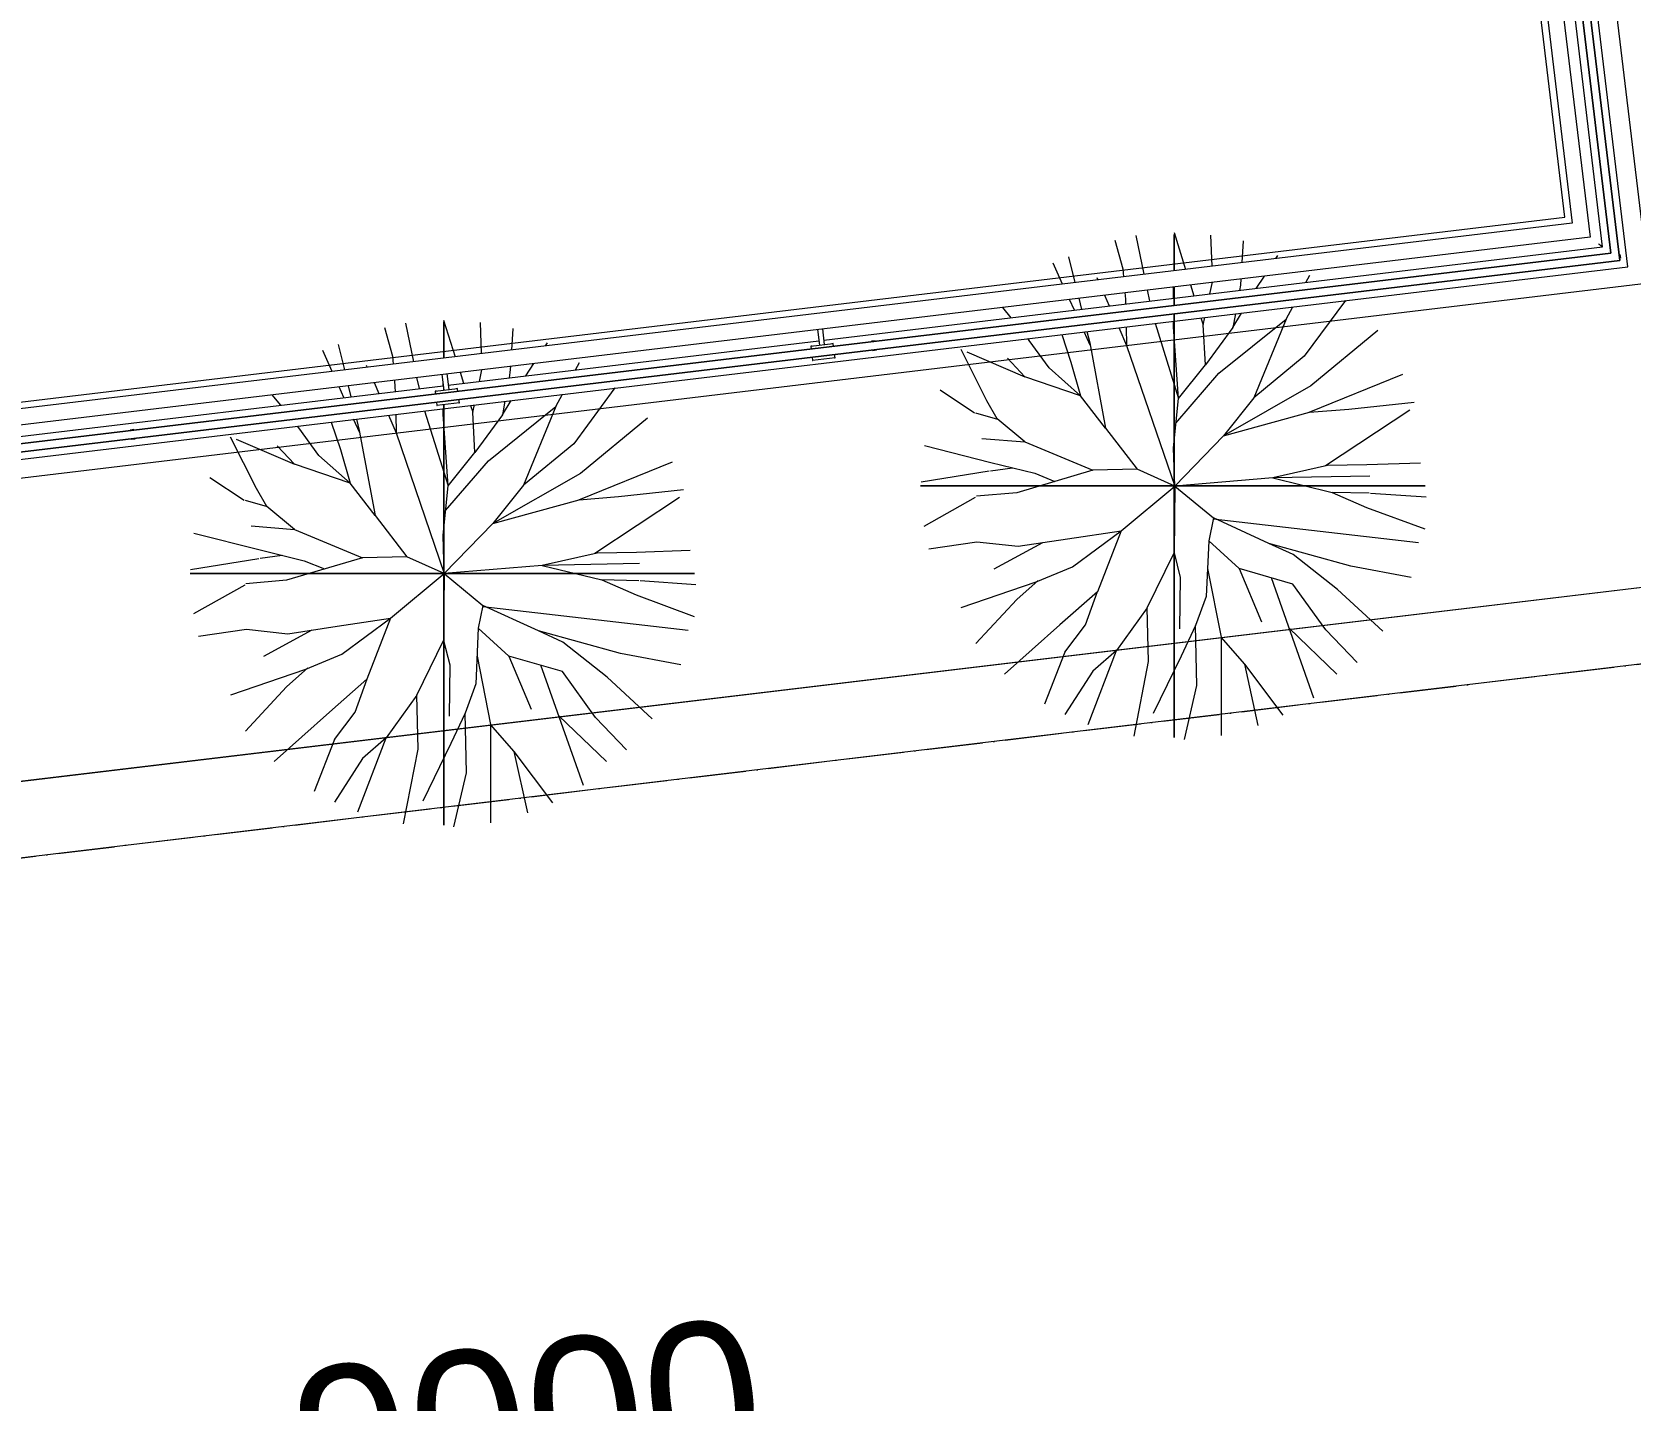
# Model space of a CAD drawing. Header units: millimetres. Extents: x -20215 to 101892, y -17414 to 45470.
# Drawn here: x 54244 to 58468, y 14973 to 18591 of the extents above; entities that cross this region are included whole.
import ezdxf

# ---------------------------------------------------------------- set-up
doc = ezdxf.new("R2010")
doc.units = ezdxf.units.MM
doc.linetypes.add('Grid Line', pattern=[4.2, 3, -0.6, 0, -0.6])
for name, color, linetype, lineweight in [('DIM', 1, 'Continuous', 5), ('G-IMPT', 8, 'Continuous', 5), ('L-SITE', 91, 'Continuous', 5), ('NET THAY 1', 41, 'Continuous', 5), ('NET THAY 2', 55, 'Continuous', 5), ('NET-THAY', 2, 'Continuous', 9), ('TRUC', 225, 'Continuous', 5)]:
    doc.layers.add(name, color=color, linetype=linetype, lineweight=lineweight)
doc.styles.add('TA1', font='arial_0.ttf')
doc.dimstyles.new('D_200_KTx2', dxfattribs={"dimtxt": 400, "dimasz": 300, "dimexe": 300, "dimexo": 300, "dimgap": 160, "dimtad": 1, "dimdec": 0, "dimzin": 9, "dimtxsty": 'TA1', "dimblk": 'ARCHTICK', "dimcen": 1, "dimdle": 300, "dimclrd": 256, "dimclre": 256, "dimclrt": 7, "dimadec": 0, "dimazin": 0, "dimtfac": 1, "dimtdec": 0, "dimtix": 1, "dimtmove": 1, "dimatfit": 3, "dimldrblk": 'ARCHTICK', "dimfxl": 0, "dimtolj": 1, "dimtzin": 0, "dimlwd": -1, "dimlwe": -1, "dimarcsym": 0})

# ---------------------------------------------------------------- blocks, each defined once
blk = doc.blocks.new('Railing - NBS_RailInfillPnl_Post-1597031-MẶT BẰNG TẦNG 4')
at = {"layer": 'NET THAY 2'}
blk.add_line((13, 5), (13, -5), dxfattribs=at)
blk = doc.blocks.new('Railing - NBS_RailInfillPnl_Post-1648199-MẶT BẰNG TẦNG 4')
at = {"layer": 'NET THAY 2'}
for p, q in [((-13, -5), (-13, 5)), ((13, 5), (13, -5))]:
    blk.add_line(p, q, dxfattribs=at)
blk = doc.blocks.new('Railing - Railing-1506754-MẶT BẰNG TẦNG 4')
at = {"layer": 'NET THAY 1'}
for p, q in [((58462.4, 17969.9), (57738.7, 24009.6)), ((58395.7, 18022.3), (57917.9, 22010)), ((56337.5, 17775.7), (58395.7, 18022.3)), ((41000.5, 15877.7), (58462.4, 17969.9)), ((55344.6, 17656.8), (56324.3, 17774.1)), ((48394.4, 16824), (55331.4, 17655.2))]:
    blk.add_line(p, q, dxfattribs=at)
blk.add_open_spline([(58384.5, 18031), (58385.5, 18030.3), (58387, 18029.1), (58388.8, 18027.7), (58389.9, 18026.8), (58390.7, 18026.2), (58391.5, 18025.6), (58392.3, 18025), (58392.9, 18024.5), (58393.5, 18024), (58394.2, 18023.4), (58394.9, 18022.9), (58395.5, 18022.4), (58395.7, 18022.3), (58395.7, 18022.3)], degree=3, knots=[0, 0, 0, 0, 0.166667, 0.25, 0.333333, 0.375, 0.416667, 0.5, 0.541667, 0.583333, 0.666667, 0.75, 0.833333, 1, 1, 1, 1], dxfattribs=at)
for name, p, rotation in [('Railing - NBS_RailInfillPnl_Post-1597031-MẶT BẰNG TẦNG 4', (58429, 17996.1), 6.832148128772059), ('Railing - NBS_RailInfillPnl_Post-1648199-MẶT BẰNG TẦNG 4', (56469.6, 17761.3), 276.832148128772), ('Railing - NBS_RailInfillPnl_Post-1648199-MẶT BẰNG TẦNG 4', (54510.2, 17526.6), 276.832148128772)]:
    blk.add_blockref(name, p, dxfattribs=dict(rotation=rotation))
blk = doc.blocks.new('Top Rail Type - Top Rail_Internal_-1506755-MẶT BẰNG TẦNG 4')
at = {"layer": 'NET THAY 1'}
for p, q in [((58417.1, 18005.5), (57698.3, 24004.8)), ((58441, 17986.7), (57719.6, 24007.4)), ((41000.5, 15918.8), (58417.1, 18005.5)), ((41000.5, 15897.1), (58441, 17986.7))]:
    blk.add_line(p, q, dxfattribs=at)
blk = doc.blocks.new('Top Rail Type - Top Rail_Internal_-V6-MẶT BẰNG TẦNG 4')
at = {"layer": 'NET THAY 1'}
for p, q in [((57698.3, 24004.8), (58417.1, 18005.5)), ((57719.6, 24007.4), (58441, 17986.7)), ((58417.1, 18005.5), (41000.5, 15918.8)), ((58441, 17986.7), (41000.5, 15897.1))]:
    blk.add_line(p, q, dxfattribs=at)
blk = doc.blocks.new('Handrail Type - Handrail_Internal_-V7-MẶT BẰNG TẦNG 4')
at = {"layer": 'NET THAY 1'}
for p, q in [((57607.3, 23993.9), (58315.2, 18085.6)), ((57649.4, 23998.9), (58362.3, 18048.5)), ((58315.2, 18085.6), (41000.5, 16011.1)), ((58362.3, 18048.5), (41000.5, 15968.4))]:
    blk.add_line(p, q, dxfattribs=at)
blk = doc.blocks.new('ALB-RAILING 32 - ALB-BALUSTER-V5-MẶT BẰNG TẦNG 4')
at = {"layer": 'NET THAY 1'}
for p, q in [((-30, 101.1), (-30, 91.9)), ((-30, 101.1), (30, 101.1)), ((-29, 101.1), (-30, 101.1)), ((30, 101.1), (29, 101.1)), ((30, 91.9), (30, 101.1)), ((-30, 70.4), (-30, 63.2)), ((-30, 63.2), (-26, 63.2)), ((30, 63.2), (-30, 63.2)), ((-7, 63.2), (-7, 21.2)), ((7, 21.2), (7, 63.2)), ((26, 63.2), (30, 63.2)), ((30, 63.2), (30, 70.4))]:
    blk.add_line(p, q, dxfattribs=at)
blk = doc.blocks.new('CAY XANH 1 - new block_dwg_110_植栽_中_高木 - 落葉1_φ4000_H5500-1445069-IDEA-4th Storey - Detail-V130-MẶT BẰNG TẦNG 4')
at = {"layer": 'G-IMPT'}
for p, q in [((-306, 1976), (-243, 1671)), ((-5, 2000), (86, 1710)), ((294, 1735), (285, 1980)), ((541, 1934), (530, 1763)), ((-838, 1808), (-788, 1606)), ((797, 1796), (813, 1820)), ((-884, 1594), (-958, 1760)), ((-615, 1645), (-607, 1627)), ((643, 1559), (707, 1657)), ((1034, 1606), (1065, 1665)), ((-218, 1547), (-199, 1459)), ((125, 1588), (152, 1501)), ((277, 1516), (297, 1608)), ((-1290, 1328), (-1356, 1410)), ((-791, 1388), (-830, 1473)), ((-757, 1482), (-736, 1394)), ((-554, 1506), (-516, 1421)), ((-10, 1481), (-10, 1500)), ((879, 1317), (625, 696)), ((-667, 1111), (-715, 1217)), ((-383, 1256), (-379, 1110)), ((-1850, 759), (-1578, 578)), ((1796, 880), (1057, 580)), ((-1570, 578), (-1398, 529)), ((1855, 599), (1188, 159)), ((-1453, 121), (-1278, 144)), ((-2000, 33), (-1462, 119)), ((-1975, -315), (-1571, -88)), ((1984, -88), (1545, -58)), ((1923, -449), (303, -262)), ((-1423, -653), (-1041, -445)), ((1097, -1672), (762, -724)), ((1278, -1483), (902, -1122)), ((-1024, -1718), (-864, -1308)), ((855, -1808), (552, -1405))]:
    blk.add_line(p, q, dxfattribs=at)
at = {"layer": 'G-IMPT', "flags": 128}
for points in [[(-472, 1941), (-408, 1715), (-403, 1652)], [(-393, 1523), (-389, 1474), (-388, 1436)], [(521, 1635), (518, 1586), (511, 1544)], [(1346, 1464), (1021, 1024), (625, 696), (384, 396), (0, 0), (305, -251), (268, -432)], [(10, 497), (348, 890), (879, 1317), (931, 1414)], [(-155, 1284), (30, 691), (242, 956)], [(1939, 182), (1516, 167), (1206, 162), (773, 64), (0, 0), (-10, 303), (30, 691), (-10, 1257), (-10, 1301)], [(207, 1327), (224, 1272), (237, 1331)], [(459, 1252), (242, 956), (224, 1272)], [(478, 1359), (459, 1252), (527, 1365)], [(-891, 1195), (-819, 978), (-743, 713), (-1182, 862)], [(-693, 1219), (-670, 1129), (-546, 458), (-743, 713), (-989, 932), (-1147, 1149), (-1158, 1163)], [(-440, 1249), (-379, 1110), (0, 0), (-295, 133)], [(1602, 1227), (1074, 790), (384, 396), (1064, 582), (1374, 607), (1887, 662)], [(-1522, 376), (-1182, 348), (-1399, 530), (-1482, 672), (-1685, 1077)], [(-1640, 1059), (-1182, 862), (-1319, 1008)], [(-546, 458), (-295, 133), (-645, 125)], [(-1974, 319), (-1451, 187), (-1104, 101), (-945, 37)], [(-1182, 348), (-645, 125), (-1245, -52), (-1564, -80)], [(-1683, -957), (-1092, -755), (-807, -637), (-423, -352), (0, 0), (-5, -527)], [(1538, 78), (773, 64), (1241, -50)], [(1534, -57), (1241, -50), (1512, -168), (1971, -338)], [(1865, -721), (1389, -632), (743, -453), (305, -251)], [(-1938, -494), (-1560, -440), (-1235, -475), (-846, -416), (-423, -352), (-610, -834), (-905, -1095), (-1342, -1483)], [(508, -651), (268, -432), (248, -870), (165, -1101)], [(1640, -1145), (1284, -817), (935, -541), (743, -453)], [(-217, -960), (-5, -527), (44, -720), (39, -1126)], [(-1567, -1243), (-1244, -895), (-1077, -745)], [(258, -651), (365, -1191), (365, -1967)], [(1438, -1391), (1191, -1135), (931, -773), (508, -651), (685, -1070)], [(-867, -1310), (-703, -1095), (-608, -832)], [(-321, -1974), (-207, -1385), (-217, -960), (-458, -1297)], [(76, -1999), (175, -1573), (165, -1101), (52, -1342), (-170, -1795)], [(659, -1888), (552, -1405), (365, -1191)], [(-682, -1880), (-458, -1297), (-645, -1459), (-866, -1803)]]:
    blk.add_lwpolyline(points, dxfattribs=at)
blk = doc.blocks.new('CAY XANH 1 - new block_dwg-V131-MẶT BẰNG TẦNG 4')
at = {"xscale": 0.5, "yscale": 0.5, "zscale": 0.5}
blk.add_blockref('CAY XANH 1 - new block_dwg_110_植栽_中_高木 - 落葉1_φ4000_H5500-1445069-IDEA-4th Storey - Detail-V130-MẶT BẰNG TẦNG 4', (-494873.7, 495980.5), dxfattribs=at)
blk = doc.blocks.new('CAY XANH 1 - CAY XANH_dwg-1404436-MẶT BẰNG TẦNG 4')
at = {"layer": 'G-IMPT'}
for p, q in [((28746.5, 0), (28733, 0)), ((28788.3, 0), (28770.7, 0)), ((28931.4, 0), (28921.9, 0)), ((29155.3, 0), (29164.1, 0))]:
    blk.add_line(p, q, dxfattribs=at)
at = {"layer": 'G-IMPT', "flags": 128}
for points in [[(28694.1, 0), (28684.6, 0), (28661.3, 0), (28659.4, 0), (28644, 0), (28634.5, 0), (28611.2, 0), (28603.7, 0), (28594.2, 0), (28603.7, 0), (28609.6, 0), (28592.2, 0), (28570.9, 0), (28578.4, 0), (28603.7, 0), (28662, 0), (28642.6, 0), (28600.1, 0), (28579.1, 0), (28609.9, 0), (28604, 0), (28575.2, 0), (28563.7, 0), (28584.7, 0), (28609.9, 0), (28613.8, 0), (28600.1, 0), (28611.8, 0), (28638.7, 0), (28677.6, 0), (28708.4, 0), (28713.9, 0), (28725.7, 0), (28715.9, 0), (28712.3, 0), (28702.5, 0), (28691, 0), (28706.4, 0), (28731.3, 0), (28735.2, 0), (28750.6, 0), (28756.5, 0), (28781.4, 0), (28806.3, 0), (28821.7, 0), (28833.5, 0), (28837.1, 0), (28862.3, 0), (28883.3, 0), (28898.7, 0), (28916, 0), (28931.4, 0)], [(28647.5, 0), (28660.7, 0), (28678.3, 0), (28673.9, 0), (28669.5, 0), (28647.5, 0)], [(29039.2, 0), (29014.3, 0), (28989.4, 0), (28974, 0), (28975.7, 0), (28958.6, 0), (28943.2, 0), (28925.9, 0), (28918, 0), (28931.4, 0), (28920, 0), (28895.1, 0), (28877.7, 0), (28821.5, 0), (28814, 0), (28794.6, 0), (28769.7, 0), (28707.5, 0), (28715.4, 0), (28722.9, 0), (28717.3, 0), (28707.5, 0), (28702, 0), (28694.1, 0)], [(28752.4, 0), (28737, 0), (28715.7, 0)], [(28715.7, 0), (28725.2, 0), (28721.6, 0), (28735, 0), (28740.6, 0), (28746.5, 0), (28765.8, 0), (28752.4, 0)], [(28733, 0), (28738.9, 0), (28756, 0), (28765.8, 0), (28771.4, 0), (28775.3, 0), (28781.2, 0), (28788.7, 0), (28792.7, 0), (28732.7, 0)], [(28732.7, 0), (28740.3, 0), (28815.9, 0), (28825.4, 0), (28881.6, 0), (28895.1, 0), (28898.7, 0), (28889.2, 0), (28895.1, 0), (28904.6, 0), (28921.9, 0), (28927.8, 0)], [(28763.8, 0), (28748.4, 0), (28746.5, 0)], [(28785.1, 0), (28788.7, 0), (28790.7, 0), (28785.1, 0), (28763.8, 0)], [(28770.7, 0), (28768.5, 0), (28779.5, 0), (28788.3, 0)], [(28817.6, 0), (28796.6, 0), (28785.1, 0)], [(28921.9, 0), (28908.5, 0), (28910.5, 0), (28893.1, 0), (28898.7, 0), (28893.1, 0), (28867.9, 0), (28812, 0)], [(28812, 0), (28823.5, 0), (28817.6, 0)], [(28927.8, 0), (28939.3, 0), (28941.3, 0), (28946.8, 0), (28956.7, 0), (28933.4, 0), (28921.9, 0), (28931.4, 0), (28946.8, 0), (28962.2, 0), (28970.1, 0), (28981.6, 0), (28995, 0)], [(29091.3, 0), (29110.6, 0), (29116.2, 0), (29106.7, 0), (29089.3, 0), (29081.8, 0), (29072, 0), (29058.5, 0), (29037.2, 0), (29033.6, 0), (29018.2, 0), (29008.4, 0), (29002.8, 0), (28997, 0), (28983.5, 0), (28966.2, 0), (28958.6, 0), (28956.7, 0), (28939.3, 0), (28921.9, 0)], [(28921.9, 0), (28931.4, 0), (28933.4, 0), (28943.2, 0), (28956.7, 0), (28954.7, 0), (28958.6, 0), (28975.7, 0), (28981.6, 0), (28987.5, 0), (29004.8, 0), (29037.2, 0), (29047.1, 0), (29053, 0), (29041.2, 0), (29043.1, 0), (29051, 0), (29068.4, 0)], [(28995, 0), (29010.4, 0), (29025.8, 0), (29020.2, 0), (29006.5, 0)], [(29006.5, 0), (29025.8, 0), (29029.7, 0), (29018.2, 0), (29025.8, 0), (29045.1, 0), (29053, 0), (29062.5, 0), (29070, 0), (29083.8, 0), (29108.7, 0), (29114.5, 0)], [(29312.7, 0), (29293.4, 0), (29302.9, 0), (29316.3, 0), (29320.3, 0), (29302.9, 0), (29285.5, 0), (29262.6, 0), (29270.1, 0), (29304.9, 0), (29312.7, 0), (29304.9, 0), (29297.3, 0), (29281.9, 0), (29327.3, 0), (29348.6, 0), (29330.1, 0), (29343.5, 0), (29390.9, 0), (29381.4, 0), (29362, 0), (29366, 0), (29373.5, 0), (29352.5, 0), (29344.7, 0), (29331.2, 0), (29311.9, 0), (29298.5, 0), (29229.9, 0), (29212.5, 0), (29205, 0), (29176.1, 0), (29168.3, 0), (29150.9, 0), (29145.3, 0), (29160.7, 0), (29174.2, 0), (29170.2, 0), (29152.9, 0), (29145.3, 0), (29102.8, 0), (29106.7, 0), (29070, 0), (29043.1, 0), (29037.2, 0)], [(29037.2, 0), (29058.5, 0), (29072, 0), (29087.4, 0), (29099.2, 0), (29089.3, 0), (29075.9, 0), (29068.4, 0), (29104.7, 0), (29116.2, 0)], [(29116.2, 0), (29091.3, 0), (29083.8, 0), (29070, 0), (29049, 0), (29039.2, 0)], [(29068.4, 0), (29056.6, 0), (29060.5, 0), (29112.3, 0), (29147, 0), (29158.4, 0), (29135.5, 0), (29131.6, 0), (29147, 0), (29162.4, 0), (29169.9, 0), (29187.3, 0), (29195.1, 0), (29222, 0), (29233.5, 0), (29256.7, 0), (29210.9, 0), (29220.4, 0), (29208.6, 0), (29224, 0), (29237.7, 0), (29247.2, 0), (29260.6, 0), (29268.5, 0), (29283.9, 0), (29299.3, 0), (29312.7, 0)], [(29114.5, 0), (29100.8, 0), (29091.3, 0)], [(29160.7, 0), (29147, 0), (29133.5, 0), (29139.4, 0), (29162.4, 0), (29170.2, 0), (29154.8, 0)], [(29164.1, 0), (29172.9, 0), (29179.5, 0), (29192.7, 0), (29186.1, 0), (29150.9, 0), (29144.3, 0), (29137.8, 0), (29144.3, 0), (29155.3, 0)], [(29154.8, 0), (29162.4, 0), (29181.7, 0), (29191.5, 0), (29185.6, 0), (29212.5, 0), (29224, 0), (29205, 0), (29199.1, 0), (29177.8, 0), (29179.7, 0)], [(29179.7, 0), (29174.2, 0), (29160.7, 0)], [(29221.3, 0), (29199.3, 0), (29186.1, 0), (29199.3, 0)], [(29199.3, 0), (29210.3, 0), (29230.1, 0), (29241.1, 0), (29283.4, 0), (29301, 0), (29296.6, 0), (29238.9, 0), (29241.1, 0), (29225.7, 0), (29221.3, 0)]]:
    blk.add_lwpolyline(points, dxfattribs=at)
for points in [[(28645.7, 0), (28641.3, 0), (28706.9, 0), (28676.5, 0), (28672.1, 0), (28685.3, 0), (28676.5, 0)], [(28690.8, 0), (28669.5, 0), (28662, 0), (28675.4, 0), (28681, 0), (28698.3, 0), (28700.3, 0)], [(28737.7, 0), (28750.9, 0), (28759.7, 0), (28755.3, 0), (28737.7, 0), (28711.3, 0), (28700.3, 0), (28698.1, 0), (28715.7, 0), (28717.9, 0), (28722.3, 0), (28739.9, 0)], [(28785.9, 0), (28783.7, 0), (28768.3, 0), (28757.3, 0), (28752.9, 0), (28748.5, 0), (28768.3, 0), (28777.1, 0)], [(28904.6, 0), (28915.6, 0), (28871.6, 0), (28805.9, 0), (28810.3, 0), (28803.7, 0), (28873.8, 0), (28882.6, 0)], [(28871.6, 0), (28858.4, 0), (28851.8, 0), (28862.8, 0)], [(28898, 0), (28909, 0), (28928.8, 0), (28931, 0), (28935.4, 0), (28942, 0), (28931, 0), (28909, 0), (28880.4, 0)], [(28926.6, 0), (28942, 0), (28957.4, 0), (28950.8, 0), (28975, 0), (28957.4, 0), (28948.6, 0), (28915.6, 0)], [(28970.6, 0), (28975, 0), (28957.4, 0), (28942, 0), (28955.2, 0), (28950.8, 0)], [(29036.6, 0), (29043.2, 0), (29045.4, 0), (29025.6, 0), (29023.4, 0)], [(29118, 0), (29115.8, 0), (29135.6, 0), (29140, 0), (29129, 0)], [(29157.5, 0), (29161.9, 0), (29190.5, 0), (29194.9, 0), (29192.7, 0), (29205.9, 0), (29225.7, 0), (29219.1, 0), (29205.9, 0), (29203.7, 0), (29192.7, 0), (29164.1, 0)], [(29287, 0), (29239.4, 0), (29231.8, 0), (29294.6, 0), (29300.5, 0), (29319.8, 0), (29304.4, 0)]]:
    blk.add_lwpolyline(points, close=True, dxfattribs=at)
blk = doc.blocks.new('CAY XANH 1 - CAY XANH_dwg-V132-MẶT BẰNG TẦNG 4')
at = {"layer": 'G-IMPT'}
for p, q in [((0, -28676.2), (0, -28674.3)), ((0, -28674.3), (0, -28676.2)), ((0, -28674.3), (0, -28676.2)), ((0, -28676.2), (0, -28674.3)), ((0, -28674.3), (0, -28676.2)), ((0, -28676.2), (0, -28674.3)), ((0, -28676.2), (0, -28674.3)), ((0, -28674.3), (0, -28676.2)), ((0, -28676.2), (0, -28674.3)), ((0, -28746.5), (0, -28733)), ((0, -28788.3), (0, -28770.7)), ((0, -28931.4), (0, -28921.9)), ((0, -29155.3), (0, -29164.1))]:
    blk.add_line(p, q, dxfattribs=at)
at = {"layer": 'G-IMPT', "flags": 128}
for points in [[(0, -28623.3), (0, -28600.1), (0, -28579.1), (0, -28609.9), (0, -28604), (0, -28575.2), (0, -28563.7), (0, -28584.7), (0, -28609.9), (0, -28613.8), (0, -28600.1), (0, -28611.8), (0, -28623.3)], [(0, -28623.3), (0, -28611.2), (0, -28603.7), (0, -28594.2), (0, -28603.7), (0, -28609.6), (0, -28592.2), (0, -28570.9), (0, -28578.4), (0, -28603.7), (0, -28623.3)], [(0, -28699.9), (0, -28708.4), (0, -28713.9), (0, -28725.7), (0, -28715.9), (0, -28712.3), (0, -28702.5), (0, -28699.9)], [(0, -28699.9), (0, -28706.4), (0, -28731.3), (0, -28735.2), (0, -28750.6), (0, -28756.5), (0, -28781.4), (0, -28806.3), (0, -28821.7), (0, -28833.5), (0, -28837.1), (0, -28862.3), (0, -28883.3), (0, -28898.7), (0, -28916), (0, -28931.4)], [(0, -29039.2), (0, -29014.3), (0, -28989.4), (0, -28974), (0, -28975.7), (0, -28958.6), (0, -28943.2), (0, -28925.9), (0, -28918), (0, -28931.4), (0, -28920), (0, -28895.1), (0, -28877.7), (0, -28821.5), (0, -28814), (0, -28794.6), (0, -28769.7), (0, -28707.5), (0, -28715.4), (0, -28722.9), (0, -28717.3), (0, -28707.5), (0, -28702), (0, -28699.9)], [(0, -28699.9), (0, -28706.9), (0, -28699.9)], [(0, -28699.9), (0, -28715.7), (0, -28717.9), (0, -28722.3), (0, -28739.9), (0, -28737.7)], [(0, -28737.7), (0, -28750.9), (0, -28759.7), (0, -28755.3), (0, -28737.7), (0, -28711.3), (0, -28700.3)], [(0, -28752.4), (0, -28737), (0, -28715.7)], [(0, -28715.7), (0, -28725.2), (0, -28721.6), (0, -28735), (0, -28740.6), (0, -28746.5), (0, -28765.8), (0, -28752.4)], [(0, -28733), (0, -28738.9), (0, -28756), (0, -28765.8), (0, -28771.4), (0, -28775.3), (0, -28781.2), (0, -28788.7), (0, -28792.7), (0, -28732.7)], [(0, -28732.7), (0, -28740.3), (0, -28815.9), (0, -28825.4), (0, -28881.6), (0, -28895.1), (0, -28898.7), (0, -28889.2), (0, -28895.1), (0, -28904.6), (0, -28921.9), (0, -28927.8)], [(0, -28763.8), (0, -28748.4), (0, -28746.5)], [(0, -28785.1), (0, -28788.7), (0, -28790.7), (0, -28785.1), (0, -28763.8)], [(0, -28770.7), (0, -28768.5), (0, -28779.5), (0, -28788.3)], [(0, -28817.6), (0, -28796.6), (0, -28785.1)], [(0, -28921.9), (0, -28908.5), (0, -28910.5), (0, -28893.1), (0, -28898.7), (0, -28893.1), (0, -28867.9), (0, -28812)], [(0, -28812), (0, -28823.5), (0, -28817.6)], [(0, -28927.8), (0, -28939.3), (0, -28941.3), (0, -28946.8), (0, -28956.7), (0, -28933.4), (0, -28921.9), (0, -28931.4), (0, -28946.8), (0, -28962.2), (0, -28970.1), (0, -28981.6), (0, -28995)], [(0, -29091.3), (0, -29110.6), (0, -29116.2), (0, -29106.7), (0, -29089.3), (0, -29081.8), (0, -29072), (0, -29058.5), (0, -29037.2), (0, -29033.6), (0, -29018.2), (0, -29008.4), (0, -29002.8), (0, -28997), (0, -28983.5), (0, -28966.2), (0, -28958.6), (0, -28956.7), (0, -28939.3), (0, -28921.9)], [(0, -28921.9), (0, -28931.4), (0, -28933.4), (0, -28943.2), (0, -28956.7), (0, -28954.7), (0, -28958.6), (0, -28975.7), (0, -28981.6), (0, -28987.5), (0, -29004.8), (0, -29037.2), (0, -29047.1), (0, -29053), (0, -29041.2), (0, -29043.1), (0, -29051), (0, -29068.4)], [(0, -28995), (0, -29010.4), (0, -29025.8), (0, -29020.2), (0, -29006.5)], [(0, -29006.5), (0, -29025.8), (0, -29029.7), (0, -29018.2), (0, -29025.8), (0, -29045.1), (0, -29053), (0, -29062.5), (0, -29070), (0, -29083.8), (0, -29108.7), (0, -29114.5)], [(0, -29312.7), (0, -29293.4), (0, -29302.9), (0, -29316.3), (0, -29320.3), (0, -29302.9), (0, -29285.5), (0, -29262.6), (0, -29270.1), (0, -29304.9), (0, -29312.7), (0, -29304.9), (0, -29297.3), (0, -29281.9), (0, -29327.3), (0, -29348.6), (0, -29330.1), (0, -29343.5), (0, -29390.9), (0, -29381.4), (0, -29362), (0, -29366), (0, -29373.5), (0, -29352.5), (0, -29344.7), (0, -29331.2), (0, -29311.9), (0, -29298.5), (0, -29229.9), (0, -29212.5), (0, -29205), (0, -29176.1), (0, -29168.3), (0, -29150.9), (0, -29145.3), (0, -29160.7), (0, -29174.2), (0, -29170.2), (0, -29152.9), (0, -29145.3), (0, -29102.8), (0, -29106.7), (0, -29070), (0, -29043.1), (0, -29037.2)], [(0, -29037.2), (0, -29058.5), (0, -29072), (0, -29087.4), (0, -29099.2), (0, -29089.3), (0, -29075.9), (0, -29068.4), (0, -29104.7), (0, -29116.2)], [(0, -29116.2), (0, -29091.3), (0, -29083.8), (0, -29070), (0, -29049), (0, -29039.2)], [(0, -29068.4), (0, -29056.6), (0, -29060.5), (0, -29112.3), (0, -29147), (0, -29158.4), (0, -29135.5), (0, -29131.6), (0, -29147), (0, -29162.4), (0, -29169.9), (0, -29187.3), (0, -29195.1), (0, -29222), (0, -29233.5), (0, -29256.7), (0, -29210.9), (0, -29220.4), (0, -29208.6), (0, -29224), (0, -29237.7), (0, -29247.2), (0, -29260.6), (0, -29268.5), (0, -29283.9), (0, -29299.3), (0, -29312.7)], [(0, -29114.5), (0, -29100.8), (0, -29091.3)], [(0, -29160.7), (0, -29147), (0, -29133.5), (0, -29139.4), (0, -29162.4), (0, -29170.2), (0, -29154.8)], [(0, -29164.1), (0, -29172.9), (0, -29179.5), (0, -29192.7), (0, -29186.1), (0, -29150.9), (0, -29144.3), (0, -29137.8), (0, -29144.3), (0, -29155.3)], [(0, -29154.8), (0, -29162.4), (0, -29181.7), (0, -29191.5), (0, -29185.6), (0, -29212.5), (0, -29224), (0, -29205), (0, -29199.1), (0, -29177.8), (0, -29179.7)], [(0, -29179.7), (0, -29174.2), (0, -29160.7)], [(0, -29221.3), (0, -29199.3), (0, -29186.1), (0, -29199.3)], [(0, -29199.3), (0, -29210.3), (0, -29230.1), (0, -29241.1), (0, -29283.4), (0, -29301), (0, -29296.6), (0, -29238.9), (0, -29241.1), (0, -29225.7), (0, -29221.3)]]:
    blk.add_lwpolyline(points, dxfattribs=at)
for points in [[(0, -28785.9), (0, -28783.7), (0, -28768.3), (0, -28757.3), (0, -28752.9), (0, -28748.5), (0, -28768.3), (0, -28777.1)], [(0, -28904.6), (0, -28915.6), (0, -28871.6), (0, -28805.9), (0, -28810.3), (0, -28803.7), (0, -28873.8), (0, -28882.6)], [(0, -28871.6), (0, -28858.4), (0, -28851.8), (0, -28862.8)], [(0, -28898), (0, -28909), (0, -28928.8), (0, -28931), (0, -28935.4), (0, -28942), (0, -28931), (0, -28909), (0, -28880.4)], [(0, -28926.6), (0, -28942), (0, -28957.4), (0, -28950.8), (0, -28975), (0, -28957.4), (0, -28948.6), (0, -28915.6)], [(0, -28970.6), (0, -28975), (0, -28957.4), (0, -28942), (0, -28955.2), (0, -28950.8)], [(0, -29036.6), (0, -29043.2), (0, -29045.4), (0, -29025.6), (0, -29023.4)], [(0, -29118), (0, -29115.8), (0, -29135.6), (0, -29140), (0, -29129)], [(0, -29157.5), (0, -29161.9), (0, -29190.5), (0, -29194.9), (0, -29192.7), (0, -29205.9), (0, -29225.7), (0, -29219.1), (0, -29205.9), (0, -29203.7), (0, -29192.7), (0, -29164.1)], [(0, -29287), (0, -29239.4), (0, -29231.8), (0, -29294.6), (0, -29300.5), (0, -29319.8), (0, -29304.4)]]:
    blk.add_lwpolyline(points, close=True, dxfattribs=at)
blk = doc.blocks.new('CAY XANH 1 - CAY XANH 1-V133-MẶT BẰNG TẦNG 4')
for name, p, xscale, yscale, zscale in [('CAY XANH 1 - new block_dwg-V131-MẶT BẰNG TẦNG 4', (331762.8, -332503.6), 0.6703958691910499, 0.6703958691910499, 0.6703958691910499), ('CAY XANH 1 - CAY XANH_dwg-V132-MẶT BẰNG TẦNG 4', (0, 46610), 1.608504446305672, 1.608504446305672, 1.608504446305672), ('CAY XANH 1 - CAY XANH_dwg-1404436-MẶT BẰNG TẦNG 4', (-46720.7, 0), 1.612196637345681, 1.612196637345681, 1.612196637345681)]:
    blk.add_blockref(name, p, dxfattribs=dict(xscale=xscale, yscale=yscale, zscale=zscale))
blk = doc.blocks.new('CAY XANH 1 - new block_dwg_110_植栽_中_高木 - 落葉1_φ4000_H5500-1445069-IDEA-4th Storey - Detail-V134-MẶT BẰNG TẦNG 4')
at = {"layer": 'G-IMPT'}
for p, q in [((-306, 1976), (-243, 1671)), ((-5, 2000), (86, 1710)), ((294, 1735), (285, 1980)), ((541, 1934), (530, 1764)), ((-838, 1808), (-788, 1606)), ((797, 1796), (813, 1820)), ((-884, 1594), (-958, 1760)), ((-615, 1645), (-607, 1627)), ((643, 1560), (707, 1657)), ((1034, 1607), (1065, 1665)), ((-218, 1547), (-199, 1459)), ((-10, 1481), (-10, 1572)), ((125, 1588), (152, 1501)), ((277, 1516), (297, 1608)), ((-1290, 1328), (-1356, 1410)), ((-791, 1388), (-830, 1473)), ((-757, 1482), (-736, 1394)), ((-554, 1506), (-516, 1421)), ((879, 1317), (625, 696)), ((-667, 1111), (-715, 1217)), ((-383, 1256), (-379, 1110)), ((-1850, 759), (-1578, 578)), ((1796, 880), (1057, 580)), ((-1570, 578), (-1398, 529)), ((1855, 599), (1188, 159)), ((-1453, 121), (-1278, 144)), ((-2000, 33), (-1462, 119)), ((-1975, -315), (-1571, -88)), ((1984, -88), (1545, -58)), ((1923, -449), (303, -262)), ((-1423, -653), (-1041, -445)), ((1097, -1672), (762, -724)), ((1278, -1483), (902, -1122)), ((-1024, -1718), (-864, -1308)), ((855, -1808), (552, -1405))]:
    blk.add_line(p, q, dxfattribs=at)
at = {"layer": 'G-IMPT', "flags": 128}
for points in [[(-472, 1941), (-408, 1715), (-403, 1652)], [(-393, 1526), (-389, 1474), (-388, 1436)], [(521, 1635), (518, 1586), (511, 1544)], [(1347, 1464), (1021, 1024), (625, 696), (384, 396), (0, 0), (305, -251), (268, -432)], [(10, 497), (348, 890), (879, 1317), (931, 1414)], [(-155, 1284), (30, 691), (242, 956)], [(1939, 182), (1516, 167), (1206, 162), (773, 64), (0, 0), (-10, 303), (30, 691), (-10, 1257), (-10, 1301)], [(207, 1327), (224, 1272), (237, 1331)], [(459, 1252), (242, 956), (224, 1272)], [(478, 1360), (459, 1252), (527, 1365)], [(-891, 1196), (-819, 978), (-743, 713), (-1182, 862)], [(-693, 1219), (-670, 1129), (-546, 458), (-743, 713), (-989, 932), (-1147, 1149), (-1158, 1164)], [(-441, 1250), (-379, 1110), (0, 0), (-295, 133)], [(1602, 1227), (1074, 790), (384, 396), (1064, 582), (1374, 607), (1887, 662)], [(-1522, 376), (-1182, 348), (-1399, 530), (-1482, 672), (-1685, 1077)], [(-1640, 1059), (-1182, 862), (-1319, 1008)], [(-546, 458), (-295, 133), (-645, 125)], [(-1974, 319), (-1451, 187), (-1104, 101), (-945, 37)], [(-1182, 348), (-645, 125), (-1245, -52), (-1564, -80)], [(-1683, -957), (-1092, -755), (-807, -637), (-423, -352), (0, 0), (-5, -527)], [(1538, 78), (773, 64), (1241, -50)], [(1534, -57), (1241, -50), (1512, -168), (1971, -338)], [(1865, -721), (1389, -632), (743, -453), (305, -251)], [(-1938, -494), (-1560, -440), (-1235, -475), (-846, -416), (-423, -352), (-610, -834), (-905, -1095), (-1342, -1483)], [(508, -651), (268, -432), (248, -870), (165, -1101)], [(1640, -1145), (1284, -817), (935, -541), (743, -453)], [(-217, -960), (-5, -527), (44, -720), (39, -1126)], [(-1567, -1243), (-1244, -895), (-1077, -745)], [(258, -651), (365, -1191), (365, -1967)], [(1438, -1391), (1191, -1135), (931, -773), (508, -651), (685, -1070)], [(-867, -1310), (-703, -1095), (-608, -832)], [(-321, -1974), (-207, -1385), (-217, -960), (-458, -1297)], [(76, -1999), (175, -1573), (165, -1101), (52, -1342), (-170, -1795)], [(659, -1888), (552, -1405), (365, -1191)], [(-682, -1880), (-458, -1297), (-645, -1459), (-866, -1803)]]:
    blk.add_lwpolyline(points, dxfattribs=at)
blk = doc.blocks.new('CAY XANH 1 - new block_dwg-V135-MẶT BẰNG TẦNG 4')
at = {"xscale": 0.5, "yscale": 0.5, "zscale": 0.5}
blk.add_blockref('CAY XANH 1 - new block_dwg_110_植栽_中_高木 - 落葉1_φ4000_H5500-1445069-IDEA-4th Storey - Detail-V134-MẶT BẰNG TẦNG 4', (-494873.7, 495980.5), dxfattribs=at)
blk = doc.blocks.new('CAY XANH 1 - CAY XANH_dwg-V136-MẶT BẰNG TẦNG 4')
at = {"layer": 'G-IMPT'}
for p, q in [((0, -28649.8), (0, -28680.7)), ((0, -28746.5), (0, -28733)), ((0, -28788.3), (0, -28770.7)), ((0, -28931.4), (0, -28921.9)), ((0, -29155.3), (0, -29164.1))]:
    blk.add_line(p, q, dxfattribs=at)
at = {"layer": 'G-IMPT', "flags": 128}
for points in [[(0, -28623.3), (0, -28600.1), (0, -28579.1), (0, -28609.9), (0, -28604), (0, -28575.2), (0, -28563.7), (0, -28584.7), (0, -28609.9), (0, -28613.8), (0, -28600.1), (0, -28611.8), (0, -28623.3)], [(0, -28623.3), (0, -28611.2), (0, -28603.7), (0, -28594.2), (0, -28603.7), (0, -28609.6), (0, -28592.2), (0, -28570.9), (0, -28578.4), (0, -28603.7), (0, -28623.3)], [(0, -28680.7), (0, -28661.3), (0, -28659.4), (0, -28649.8)], [(0, -28649.8), (0, -28662), (0, -28649.8)], [(0, -28649.8), (0, -28677.6), (0, -28680.7)], [(0, -28680.7), (0, -28676.5), (0, -28649.8)], [(0, -28649.8), (0, -28660.7), (0, -28678.3), (0, -28673.9), (0, -28669.5), (0, -28649.8)], [(0, -28680.7), (0, -28669.5), (0, -28662), (0, -28675.4), (0, -28680.7)], [(0, -28680.7), (0, -28676.5), (0, -28672.1), (0, -28680.7)], [(0, -28694.1), (0, -28708.4), (0, -28713.9), (0, -28725.7), (0, -28715.9), (0, -28712.3), (0, -28702.5), (0, -28694.1)], [(0, -28694.1), (0, -28706.4), (0, -28731.3), (0, -28735.2), (0, -28750.6), (0, -28756.5), (0, -28781.4), (0, -28806.3), (0, -28821.7), (0, -28833.5), (0, -28837.1), (0, -28862.3), (0, -28883.3), (0, -28898.7), (0, -28916), (0, -28931.4)], [(0, -29039.2), (0, -29014.3), (0, -28989.4), (0, -28974), (0, -28975.7), (0, -28958.6), (0, -28943.2), (0, -28925.9), (0, -28918), (0, -28931.4), (0, -28920), (0, -28895.1), (0, -28877.7), (0, -28821.5), (0, -28814), (0, -28794.6), (0, -28769.7), (0, -28707.5), (0, -28715.4), (0, -28722.9), (0, -28717.3), (0, -28707.5), (0, -28702), (0, -28694.1)], [(0, -28694.1), (0, -28706.9), (0, -28694.1)], [(0, -28694.1), (0, -28698.3), (0, -28700.3), (0, -28694.1)], [(0, -28752.4), (0, -28737), (0, -28715.7)], [(0, -28715.7), (0, -28725.2), (0, -28721.6), (0, -28735), (0, -28740.6), (0, -28746.5), (0, -28765.8), (0, -28752.4)], [(0, -28733), (0, -28738.9), (0, -28756), (0, -28765.8), (0, -28771.4), (0, -28775.3), (0, -28781.2), (0, -28788.7), (0, -28792.7), (0, -28732.7)], [(0, -28732.7), (0, -28740.3), (0, -28815.9), (0, -28825.4), (0, -28881.6), (0, -28895.1), (0, -28898.7), (0, -28889.2), (0, -28895.1), (0, -28904.6), (0, -28921.9), (0, -28927.8)], [(0, -28763.8), (0, -28748.4), (0, -28746.5)], [(0, -28785.1), (0, -28788.7), (0, -28790.7), (0, -28785.1), (0, -28763.8)], [(0, -28770.7), (0, -28768.5), (0, -28779.5), (0, -28788.3)], [(0, -28817.6), (0, -28796.6), (0, -28785.1)], [(0, -28921.9), (0, -28908.5), (0, -28910.5), (0, -28893.1), (0, -28898.7), (0, -28893.1), (0, -28867.9), (0, -28812)], [(0, -28812), (0, -28823.5), (0, -28817.6)], [(0, -28927.8), (0, -28939.3), (0, -28941.3), (0, -28946.8), (0, -28956.7), (0, -28933.4), (0, -28921.9), (0, -28931.4), (0, -28946.8), (0, -28962.2), (0, -28970.1), (0, -28981.6), (0, -28995)], [(0, -29091.3), (0, -29110.6), (0, -29116.2), (0, -29106.7), (0, -29089.3), (0, -29081.8), (0, -29072), (0, -29058.5), (0, -29037.2), (0, -29033.6), (0, -29018.2), (0, -29008.4), (0, -29002.8), (0, -28997), (0, -28983.5), (0, -28966.2), (0, -28958.6), (0, -28956.7), (0, -28939.3), (0, -28921.9)], [(0, -28921.9), (0, -28931.4), (0, -28933.4), (0, -28943.2), (0, -28956.7), (0, -28954.7), (0, -28958.6), (0, -28975.7), (0, -28981.6), (0, -28987.5), (0, -29004.8), (0, -29037.2), (0, -29047.1), (0, -29053), (0, -29041.2), (0, -29043.1), (0, -29051), (0, -29068.4)], [(0, -28995), (0, -29010.4), (0, -29025.8), (0, -29020.2), (0, -29006.5)], [(0, -29006.5), (0, -29025.8), (0, -29029.7), (0, -29018.2), (0, -29025.8), (0, -29045.1), (0, -29053), (0, -29062.5), (0, -29070), (0, -29083.8), (0, -29108.7), (0, -29114.5)], [(0, -29312.7), (0, -29293.4), (0, -29302.9), (0, -29316.3), (0, -29320.3), (0, -29302.9), (0, -29285.5), (0, -29262.6), (0, -29270.1), (0, -29304.9), (0, -29312.7), (0, -29304.9), (0, -29297.3), (0, -29281.9), (0, -29327.3), (0, -29348.6), (0, -29330.1), (0, -29343.5), (0, -29390.9), (0, -29381.4), (0, -29362), (0, -29366), (0, -29373.5), (0, -29352.5), (0, -29344.7), (0, -29331.2), (0, -29311.9), (0, -29298.5), (0, -29229.9), (0, -29212.5), (0, -29205), (0, -29176.1), (0, -29168.3), (0, -29150.9), (0, -29145.3), (0, -29160.7), (0, -29174.2), (0, -29170.2), (0, -29152.9), (0, -29145.3), (0, -29102.8), (0, -29106.7), (0, -29070), (0, -29043.1), (0, -29037.2)], [(0, -29037.2), (0, -29058.5), (0, -29072), (0, -29087.4), (0, -29099.2), (0, -29089.3), (0, -29075.9), (0, -29068.4), (0, -29104.7), (0, -29116.2)], [(0, -29116.2), (0, -29091.3), (0, -29083.8), (0, -29070), (0, -29049), (0, -29039.2)], [(0, -29068.4), (0, -29056.6), (0, -29060.5), (0, -29112.3), (0, -29147), (0, -29158.4), (0, -29135.5), (0, -29131.6), (0, -29147), (0, -29162.4), (0, -29169.9), (0, -29187.3), (0, -29195.1), (0, -29222), (0, -29233.5), (0, -29256.7), (0, -29210.9), (0, -29220.4), (0, -29208.6), (0, -29224), (0, -29237.7), (0, -29247.2), (0, -29260.6), (0, -29268.5), (0, -29283.9), (0, -29299.3), (0, -29312.7)], [(0, -29114.5), (0, -29100.8), (0, -29091.3)], [(0, -29160.7), (0, -29147), (0, -29133.5), (0, -29139.4), (0, -29162.4), (0, -29170.2), (0, -29154.8)], [(0, -29164.1), (0, -29172.9), (0, -29179.5), (0, -29192.7), (0, -29186.1), (0, -29150.9), (0, -29144.3), (0, -29137.8), (0, -29144.3), (0, -29155.3)], [(0, -29154.8), (0, -29162.4), (0, -29181.7), (0, -29191.5), (0, -29185.6), (0, -29212.5), (0, -29224), (0, -29205), (0, -29199.1), (0, -29177.8), (0, -29179.7)], [(0, -29179.7), (0, -29174.2), (0, -29160.7)], [(0, -29221.3), (0, -29199.3), (0, -29186.1), (0, -29199.3)], [(0, -29199.3), (0, -29210.3), (0, -29230.1), (0, -29241.1), (0, -29283.4), (0, -29301), (0, -29296.6), (0, -29238.9), (0, -29241.1), (0, -29225.7), (0, -29221.3)]]:
    blk.add_lwpolyline(points, dxfattribs=at)
for points in [[(0, -28737.7), (0, -28750.9), (0, -28759.7), (0, -28755.3), (0, -28737.7), (0, -28711.3), (0, -28700.3), (0, -28698.1), (0, -28715.7), (0, -28717.9), (0, -28722.3), (0, -28739.9)], [(0, -28785.9), (0, -28783.7), (0, -28768.3), (0, -28757.3), (0, -28752.9), (0, -28748.5), (0, -28768.3), (0, -28777.1)], [(0, -28904.6), (0, -28915.6), (0, -28871.6), (0, -28805.9), (0, -28810.3), (0, -28803.7), (0, -28873.8), (0, -28882.6)], [(0, -28871.6), (0, -28858.4), (0, -28851.8), (0, -28862.8)], [(0, -28898), (0, -28909), (0, -28928.8), (0, -28931), (0, -28935.4), (0, -28942), (0, -28931), (0, -28909), (0, -28880.4)], [(0, -28926.6), (0, -28942), (0, -28957.4), (0, -28950.8), (0, -28975), (0, -28957.4), (0, -28948.6), (0, -28915.6)], [(0, -28970.6), (0, -28975), (0, -28957.4), (0, -28942), (0, -28955.2), (0, -28950.8)], [(0, -29036.6), (0, -29043.2), (0, -29045.4), (0, -29025.6), (0, -29023.4)], [(0, -29118), (0, -29115.8), (0, -29135.6), (0, -29140), (0, -29129)], [(0, -29157.5), (0, -29161.9), (0, -29190.5), (0, -29194.9), (0, -29192.7), (0, -29205.9), (0, -29225.7), (0, -29219.1), (0, -29205.9), (0, -29203.7), (0, -29192.7), (0, -29164.1)], [(0, -29287), (0, -29239.4), (0, -29231.8), (0, -29294.6), (0, -29300.5), (0, -29319.8), (0, -29304.4)]]:
    blk.add_lwpolyline(points, close=True, dxfattribs=at)
blk = doc.blocks.new('CAY XANH 1 - CAY XANH 1-V137-MẶT BẰNG TẦNG 4')
for name, p, xscale, yscale, zscale in [('CAY XANH 1 - new block_dwg-V135-MẶT BẰNG TẦNG 4', (331762.8, -332503.6), 0.6703958691910499, 0.6703958691910499, 0.6703958691910499), ('CAY XANH 1 - CAY XANH_dwg-V136-MẶT BẰNG TẦNG 4', (0, 46610), 1.608504446305672, 1.608504446305672, 1.608504446305672), ('CAY XANH 1 - CAY XANH_dwg-1404436-MẶT BẰNG TẦNG 4', (-46720.7, 0), 1.612196637345681, 1.612196637345681, 1.612196637345681)]:
    blk.add_blockref(name, p, dxfattribs=dict(xscale=xscale, yscale=yscale, zscale=zscale))
blk = doc.blocks.new('_ARCHTICK')
at = {"color": 0, "linetype": 'ByBlock', "const_width": 0.15}
blk.add_lwpolyline([(-0.5, -0.5), (0.5, 0.5)], dxfattribs=at)
blk = doc.blocks.new('*D412')
at = {"layer": 'Defpoints', "color": 0, "transparency": 16777216}
for p in [(60115.5, 14671.8), (51128.9, 14022.6), (51179.4, 13601.4)]:
    blk.add_point(p, dxfattribs=at)
at = {"layer": 'DIM', "transparency": 16777216}
for p, q in [((60079.8, 14969.7), (60029.3, 15390.9)), ((60362.9, 15128.7), (50831, 13987)), ((51143.7, 13899.3), (51093.2, 14320.5))]:
    blk.add_line(p, q, dxfattribs=at)
at = {"layer": 'DIM', "transparency": 16777216, "xscale": 300, "yscale": 300, "zscale": 300}
for p, rotation in [((60065, 15093.1), 6.830649259175843), ((51128.9, 14022.6), 186.8306492591759)]:
    blk.add_blockref('_ARCHTICK', p, dxfattribs=dict(at, rotation=rotation))
at = {"layer": 'DIM', "color": 7, "transparency": 16777216, "insert": (55553.6, 14919.5), "char_height": 400, "attachment_point": 5, "rotation": 6.8306, "style": 'TA1'}
blk.add_mtext('\\A1;9000', dxfattribs=at)
blk = doc.blocks.new('*D413')
at = {"layer": 'Defpoints', "color": 0, "transparency": 16777216}
for p in [(96495, 17015.2), (51366.8, 12036.8), (51417.2, 11615.6)]:
    blk.add_point(p, dxfattribs=at)
at = {"layer": 'DIM', "transparency": 16777216}
for p, q in [((96459.3, 17313.1), (96408.8, 17734.4)), ((96742.4, 17472.2), (51068.9, 12001.2)), ((51381.5, 11913.5), (51331.1, 12334.7))]:
    blk.add_line(p, q, dxfattribs=at)
at = {"layer": 'DIM', "transparency": 16777216, "xscale": 300, "yscale": 300, "zscale": 300}
for p, rotation in [((96444.5, 17436.5), 6.830649259175843), ((51366.8, 12036.8), 186.8306492591759)]:
    blk.add_blockref('_ARCHTICK', p, dxfattribs=dict(at, rotation=rotation))
at = {"layer": 'DIM', "color": 7, "transparency": 16777216, "insert": (73862.3, 15098.3), "char_height": 400, "attachment_point": 5, "rotation": 6.8306, "style": 'TA1'}
blk.add_mtext('\\A1;45400', dxfattribs=at)

msp = doc.modelspace()

# ---------------------------------------------------------------- linework, layer by layer
at = {"layer": 'NET-THAY'}
for p, q in [((58295.6, 18101), (57589.8, 23991.8)), ((57812.2, 23817), (58518, 17926.2)), ((41000.5, 16028.8), (58295.6, 18101)), ((58518, 17926.2), (41000.5, 15827.4)), ((41000.5, 15026.4), (59903, 17290.6)), ((59926.9, 17090.8), (41000.7, 14823.7))]:
    msp.add_line(p, q, dxfattribs=at)
at = {"layer": 'NET-THAY', "color": 7}
for p, q in [((41000.5, 16029.3), (58295.6, 18101)), ((41000.5, 15027.1), (59903, 17290.6))]:
    msp.add_line(p, q, dxfattribs=at)
at = {"layer": 'TRUC', "linetype": 'Grid Line', "ltscale": 50}
msp.add_line((43048.1, 15069), (98722.6, 21738.3), dxfattribs=at)

# ---------------------------------------------------------------- block references
at = {"layer": 'L-SITE'}
for name, p in [('CAY XANH 1 - CAY XANH 1-V137-MẶT BẰNG TẦNG 4', (57263.1, 17390.2)), ('CAY XANH 1 - CAY XANH 1-V133-MẶT BẰNG TẦNG 4', (55332.5, 17158.9))]:
    msp.add_blockref(name, p, dxfattribs=at)
at = {"layer": 'NET THAY 1'}
for name in ['Railing - Railing-1506754-MẶT BẰNG TẦNG 4', 'Top Rail Type - Top Rail_Internal_-1506755-MẶT BẰNG TẦNG 4', 'Top Rail Type - Top Rail_Internal_-V6-MẶT BẰNG TẦNG 4', 'Handrail Type - Handrail_Internal_-V7-MẶT BẰNG TẦNG 4']:
    msp.add_blockref(name, (0, 0), dxfattribs=at)
at = {"layer": 'NET THAY 1', "rotation": 186.832148128772}
for p in [(56324.9, 17825.8), (55332, 17706.8)]:
    msp.add_blockref('ALB-RAILING 32 - ALB-BALUSTER-V5-MẶT BẰNG TẦNG 4', p, dxfattribs=at)

# ---------------------------------------------------------------- dimensions: what is measured, and where the dimension line sits
at = {"layer": 'DIM'}
for base, p1, p2, picture, middle in [((51366.8, 12036.8), (96495, 17015.2), (51417.2, 11615.6), '*D413', (73862.3, 15098.3)), ((51128.9, 14022.6), (60115.5, 14671.8), (51179.4, 13601.4), '*D412', (55553.6, 14919.5))]:
    dim = msp.add_linear_dim(base=base, p1=p1, p2=p2, angle=6.8306, dimstyle='D_200_KTx2', dxfattribs=at)
    dim.commit()
    dim.dimension.update_dxf_attribs({"geometry": picture, "text_midpoint": middle})

doc.saveas('drawing.dxf')
